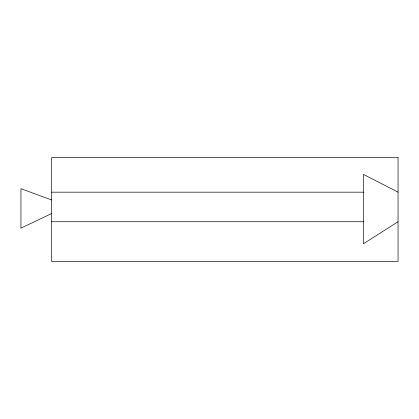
<?xml version="1.0" encoding="UTF-8"?>
<svg xmlns="http://www.w3.org/2000/svg" width="419" height="419" viewBox="0 0 419 419"><rect width="100%" height="100%" fill="white"/><g stroke="black" fill="none" stroke-linecap="round" stroke-linejoin="round"><path stroke-width="0.63" d="M398.05 221.735L363.409 243.769L363.409 174.383L398.05 192.18M51.642 213.528L20.95 228.135L20.95 188.681L51.642 199.968M51.642 192.18L363.409 192.18M51.642 221.735L363.409 221.735M398.05 157.539L51.642 157.539L51.642 261.461L398.05 261.461L398.05 157.539"/></g></svg>
